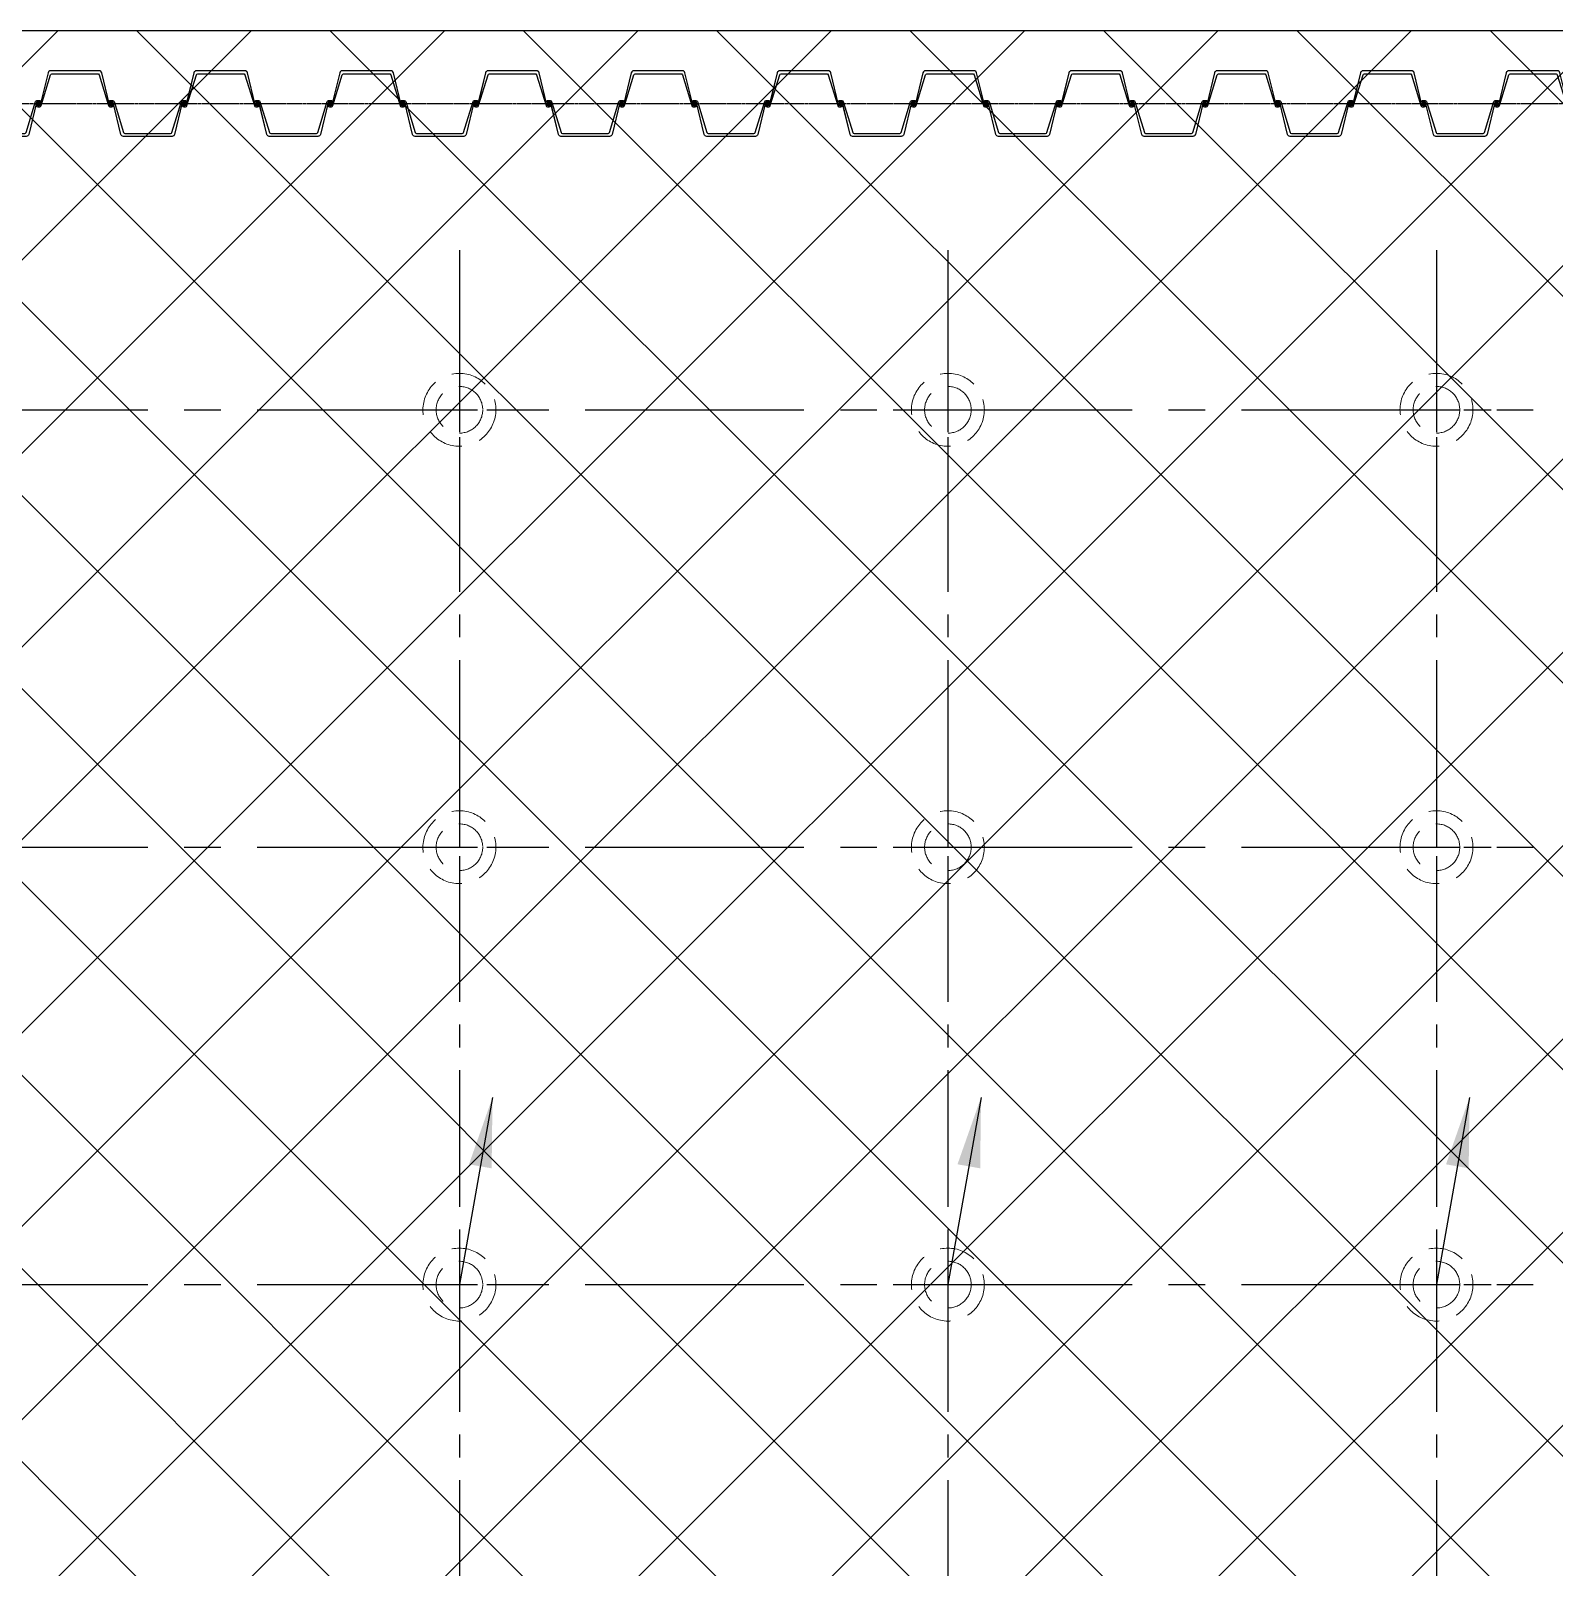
# Model space of a CAD drawing. Extents: x -64479 to 90650, y -38385 to 38270.
# Drawn here: x -49813 to -48768, y 10174 to 11228 of the extents above; entities that cross this region are included whole.
import ezdxf

# ---------------------------------------------------------------- set-up
doc = ezdxf.new("R2010")
doc.units = 0
doc.header["$MEASUREMENT"] = 0
doc.linetypes.add('CENTER2', pattern=[1.125, 0.75, -0.125, 0.125, -0.125])
doc.linetypes.add('HIDDEN', pattern=[0.375, 0.25, -0.125])
doc.layers.get('0').update_dxf_attribs({"linetype": 'CONTINUOUS'})
for name, color, linetype in [('BORDER', 2, 'CONTINUOUS'), ('CENTER', 9, 'CENTER2'), ('Cu', 230, 'CONTINUOUS'), ('Dam', 4, 'CONTINUOUS'), ('DIMENSION', 4, 'CONTINUOUS'), ('HATCH', 7, 'CONTINUOUS'), ('TEXT', 3, 'CONTINUOUS')]:
    doc.layers.add(name, color=color, linetype=linetype)
doc.layers.add('KHUAT', color=235, linetype='HIDDEN', lineweight=18)
doc.styles.add('DIM', font='romans.shx', dxfattribs={"width": 0.65})
doc.dimstyles.new('1-400', dxfattribs={"dimscale": 400, "dimtxt": 0.22, "dimasz": 0.12, "dimexe": 0.1, "dimexo": 0.1, "dimgap": 0.08, "dimtad": 1, "dimdec": 0, "dimzin": 0, "dimdsep": 46, "dimtxsty": 'DIM', "dimblk": 'ARCHTICK', "dimcen": 0.15, "dimdle": 0.1, "dimclrd": 4, "dimclre": 7, "dimclrt": 2, "dimaunit": 1, "dimadec": 0, "dimazin": 0, "dimtfac": 1, "dimtdec": 0, "dimtix": 1, "dimtmove": 1, "dimatfit": 3, "dimfxl": 1, "dimtolj": 1, "dimtzin": 0, "dimarcsym": 0})

# ---------------------------------------------------------------- blocks, each defined once
blk = doc.blocks.new('_ArchTick')
at = {"color": 0, "linetype": 'ByBlock', "const_width": 0.15}
blk.add_lwpolyline([(-0.5, -0.5), (0.5, 0.5)], dxfattribs=at)
blk = doc.blocks.new('CocD500_HH')
at = {"layer": 'CENTER', "ltscale": 50}
for p, q in [((0, 37.5), (0, -37.5)), ((-37.5, 0), (37.5, 0))]:
    blk.add_line(p, q, dxfattribs=at)
at = {"layer": 'KHUAT', "ltscale": 100}
for radius in [25, 16]:
    blk.add_circle((0, 0), radius, dxfattribs=at)
blk = doc.blocks.new('Cu SKSP-V SY390')
at = {"layer": 'CENTER'}
for p, q in [((-25, 20.3), (-25, 24.7)), ((25, 20.3), (25, 24.7))]:
    blk.add_line(p, q, dxfattribs=at)
at = {"layer": 'Cu'}
blk.add_lwpolyline([(-16.6, 2.7, 0.331206), (-15.7, 2), (15.7, 2, 0.331206), (16.6, 2.7), (23.1, 23.9, -0.331206), (24.1, 24.7), (25.3, 24.7, -0.223582), (26.5, 24.1, -0.452935), (26.1, 22.2), (25, 21.7, -0.518485), (24.2, 21.9, -0.300037), (24.7, 22.4), (25.7, 22.9, 0.427626), (25.8, 23.6, 0.215462), (25.3, 23.9), (24.5, 23.9, 0.331206), (23.7, 23.3), (18.4, 1.3, -0.331206), (16.7, 0), (-16.7, 0, -0.331206), (-18.4, 1.3), (-23.7, 23.3, 0.331206), (-24.5, 23.9), (-25.3, 23.9, 0.215462), (-25.8, 23.6, 0.427626), (-25.7, 22.9), (-24.7, 22.4, -0.300037), (-24.2, 21.9, -0.518485), (-25, 21.7), (-26.1, 22.2, -0.452935), (-26.5, 24.1, -0.223582), (-25.3, 24.7), (-24.1, 24.7, -0.331206), (-23.1, 23.9)], format="xyb", close=True, dxfattribs=at)
blk = doc.blocks.new('Cu SKSP-V Loai SY390')
at = {"layer": 'CENTER'}
for p, q in [((-25, 20.3), (-25, 24.7)), ((25, 20.3), (25, 24.7))]:
    blk.add_line(p, q, dxfattribs=at)
at = {"layer": 'Cu'}
blk.add_lwpolyline([(-16.6, 2.7, 0.331206), (-15.7, 2), (15.7, 2, 0.331206), (16.6, 2.7), (23.1, 23.9, -0.331206), (24.1, 24.7), (25.3, 24.7, -0.223582), (26.5, 24.1, -0.452935), (26.1, 22.2), (25, 21.7, -0.518485), (24.2, 21.9, -0.300037), (24.7, 22.4), (25.7, 22.9, 0.427626), (25.8, 23.6, 0.215462), (25.3, 23.9), (24.5, 23.9, 0.331206), (23.7, 23.3), (18.4, 1.3, -0.331206), (16.7, 0), (-16.7, 0, -0.331206), (-18.4, 1.3), (-23.7, 23.3, 0.331206), (-24.5, 23.9), (-25.3, 23.9, 0.215462), (-25.8, 23.6, 0.427626), (-25.7, 22.9), (-24.7, 22.4, -0.300037), (-24.2, 21.9, -0.518485), (-25, 21.7), (-26.1, 22.2, -0.452935), (-26.5, 24.1, -0.223582), (-25.3, 24.7), (-24.1, 24.7, -0.331206), (-23.1, 23.9)], format="xyb", close=True, dxfattribs=at)
at = {"layer": 'DIMENSION'}
blk.add_blockref('Cu SKSP-V SY390', (0, 0), dxfattribs=at)
blk = doc.blocks.new('*U12')
at = {"layer": 'DIMENSION', "xscale": -1, "rotation": 180}
for p in [(750, 45), (850, 45), (950, 45), (1050, 45), (1150, 45), (1250, 45), (1350, 45), (1450, 45), (1550, 45), (1650, 45), (1750, 45)]:
    blk.add_blockref('Cu SKSP-V Loai SY390', p, dxfattribs=at)
at = {"layer": 'DIMENSION'}
for p in [(700, 0), (800, 0), (900, 0), (1000, 0), (1100, 0), (1200, 0), (1300, 0), (1400, 0), (1500, 0), (1600, 0), (1700, 0)]:
    blk.add_blockref('Cu SKSP-V Loai SY390', p, dxfattribs=at)

msp = doc.modelspace()

# ---------------------------------------------------------------- hatches: boundary and pattern name
at = {"layer": 'Dam'}
h = msp.add_hatch(dxfattribs=at)
h.set_pattern_fill('ANSI37', color=8, scale=750, style=0)
h.set_pattern_definition([(45, (42841.45, -11350.51), (-66.29126, 66.29126), []), (135, (42841.45, -11350.51), (-66.29126, -66.29126), [])])
h.paths.add_polyline_path([(-46787.1, 10927.7), (-45582.3, 10927.7), (-45582.3, 11227.7), (-50569.1, 11227.7), (-50569.1, 8225.7), (-50267.1, 8225.7), (-50267.1, 9967.7), (-46787.1, 9967.7)])

# ---------------------------------------------------------------- linework, layer by layer
at = {"layer": 'BORDER'}
for p in [(-49069.1, 11227.7), (-46789.1, 11227.7)]:
    msp.add_line(p, (-50569.1, 11227.7), dxfattribs=at)
at = {"layer": 'CENTER', "ltscale": 2}
msp.add_line((-50557.8, 11177.7), (-46819.9, 11177.7), dxfattribs=at)
at = {"layer": 'CENTER', "ltscale": 125}
for p, q in [((-49519.1, 11077.3), (-49519.1, 9367.7)), ((-49184.1, 11077.3), (-49184.1, 9367.7)), ((-48849.1, 11077.3), (-48849.1, 9367.7))]:
    msp.add_line(p, q, dxfattribs=at)
at = {"layer": 'CENTER', "ltscale": 200}
for p, q in [((-50557.8, 10967.7), (-46872.8, 10967.7)), ((-50557.8, 10667.7), (-46833.8, 10667.7)), ((-50557.8, 10367.7), (-46833.8, 10367.7))]:
    msp.add_line(p, q, dxfattribs=at)
at = {"layer": 'DIMENSION'}
for points in [[(-49799.4, 11197.5, -0.331206), (-49798.5, 11198.2), (-49767.2, 11198.2, -0.331206), (-49766.2, 11197.5), (-49759.7, 11176.3, 0.331206), (-49758.8, 11175.5), (-49757.6, 11175.5, 0.223582), (-49756.4, 11176.1, 0.452935), (-49756.8, 11178), (-49757.8, 11178.5, 0.518485), (-49758.6, 11178.3, 0.300037), (-49758.2, 11177.8), (-49757.1, 11177.2, -0.427626), (-49757, 11176.6, -0.215462), (-49757.6, 11176.3), (-49758.3, 11176.3, -0.331206), (-49759.1, 11176.9), (-49764.4, 11198.9, 0.331206), (-49766.2, 11200.2), (-49799.5, 11200.2, 0.331206), (-49801.2, 11198.9), (-49806.6, 11176.9, -0.331206), (-49807.3, 11176.3), (-49808.1, 11176.3, -0.215462), (-49808.7, 11176.6, -0.427626), (-49808.5, 11177.2), (-49807.5, 11177.8, 0.300037), (-49807, 11178.3, 0.518485), (-49807.8, 11178.5), (-49808.9, 11178, 0.452935), (-49809.3, 11176.1, 0.223582), (-49808.1, 11175.5), (-49806.9, 11175.5, 0.331206), (-49805.9, 11176.3)], [(-49699.4, 11197.5, -0.331206), (-49698.5, 11198.2), (-49667.2, 11198.2, -0.331206), (-49666.2, 11197.5), (-49659.7, 11176.3, 0.331206), (-49658.8, 11175.5), (-49657.6, 11175.5, 0.223582), (-49656.4, 11176.1, 0.452935), (-49656.8, 11178), (-49657.8, 11178.5, 0.518485), (-49658.6, 11178.3, 0.300037), (-49658.2, 11177.8), (-49657.1, 11177.2, -0.427626), (-49657, 11176.6, -0.215462), (-49657.6, 11176.3), (-49658.3, 11176.3, -0.331206), (-49659.1, 11176.9), (-49664.4, 11198.9, 0.331206), (-49666.2, 11200.2), (-49699.5, 11200.2, 0.331206), (-49701.2, 11198.9), (-49706.6, 11176.9, -0.331206), (-49707.3, 11176.3), (-49708.1, 11176.3, -0.215462), (-49708.7, 11176.6, -0.427626), (-49708.5, 11177.2), (-49707.5, 11177.8, 0.300037), (-49707, 11178.3, 0.518485), (-49707.8, 11178.5), (-49708.9, 11178, 0.452935), (-49709.3, 11176.1, 0.223582), (-49708.1, 11175.5), (-49706.9, 11175.5, 0.331206), (-49705.9, 11176.3)], [(-49599.4, 11197.5, -0.331206), (-49598.5, 11198.2), (-49567.2, 11198.2, -0.331206), (-49566.2, 11197.5), (-49559.7, 11176.3, 0.331206), (-49558.8, 11175.5), (-49557.6, 11175.5, 0.223582), (-49556.4, 11176.1, 0.452935), (-49556.8, 11178), (-49557.8, 11178.5, 0.518485), (-49558.6, 11178.3, 0.300037), (-49558.2, 11177.8), (-49557.1, 11177.2, -0.427626), (-49557, 11176.6, -0.215462), (-49557.6, 11176.3), (-49558.3, 11176.3, -0.331206), (-49559.1, 11176.9), (-49564.4, 11198.9, 0.331206), (-49566.2, 11200.2), (-49599.5, 11200.2, 0.331206), (-49601.2, 11198.9), (-49606.6, 11176.9, -0.331206), (-49607.3, 11176.3), (-49608.1, 11176.3, -0.215462), (-49608.7, 11176.6, -0.427626), (-49608.5, 11177.2), (-49607.5, 11177.8, 0.300037), (-49607, 11178.3, 0.518485), (-49607.8, 11178.5), (-49608.9, 11178, 0.452935), (-49609.3, 11176.1, 0.223582), (-49608.1, 11175.5), (-49606.9, 11175.5, 0.331206), (-49605.9, 11176.3)], [(-49499.4, 11197.5, -0.331206), (-49498.5, 11198.2), (-49467.2, 11198.2, -0.331206), (-49466.2, 11197.5), (-49459.7, 11176.3, 0.331206), (-49458.8, 11175.5), (-49457.6, 11175.5, 0.223582), (-49456.4, 11176.1, 0.452935), (-49456.8, 11178), (-49457.8, 11178.5, 0.518485), (-49458.6, 11178.3, 0.300037), (-49458.2, 11177.8), (-49457.1, 11177.2, -0.427626), (-49457, 11176.6, -0.215462), (-49457.6, 11176.3), (-49458.3, 11176.3, -0.331206), (-49459.1, 11176.9), (-49464.4, 11198.9, 0.331206), (-49466.2, 11200.2), (-49499.5, 11200.2, 0.331206), (-49501.2, 11198.9), (-49506.6, 11176.9, -0.331206), (-49507.3, 11176.3), (-49508.1, 11176.3, -0.215462), (-49508.7, 11176.6, -0.427626), (-49508.5, 11177.2), (-49507.5, 11177.8, 0.300037), (-49507, 11178.3, 0.518485), (-49507.8, 11178.5), (-49508.9, 11178, 0.452935), (-49509.3, 11176.1, 0.223582), (-49508.1, 11175.5), (-49506.9, 11175.5, 0.331206), (-49505.9, 11176.3)], [(-49399.4, 11197.5, -0.331206), (-49398.5, 11198.2), (-49367.2, 11198.2, -0.331206), (-49366.2, 11197.5), (-49359.7, 11176.3, 0.331206), (-49358.8, 11175.5), (-49357.6, 11175.5, 0.223582), (-49356.4, 11176.1, 0.452935), (-49356.8, 11178), (-49357.8, 11178.5, 0.518485), (-49358.6, 11178.3, 0.300037), (-49358.2, 11177.8), (-49357.1, 11177.2, -0.427626), (-49357, 11176.6, -0.215462), (-49357.6, 11176.3), (-49358.3, 11176.3, -0.331206), (-49359.1, 11176.9), (-49364.4, 11198.9, 0.331206), (-49366.2, 11200.2), (-49399.5, 11200.2, 0.331206), (-49401.2, 11198.9), (-49406.6, 11176.9, -0.331206), (-49407.3, 11176.3), (-49408.1, 11176.3, -0.215462), (-49408.7, 11176.6, -0.427626), (-49408.5, 11177.2), (-49407.5, 11177.8, 0.300037), (-49407, 11178.3, 0.518485), (-49407.8, 11178.5), (-49408.9, 11178, 0.452935), (-49409.3, 11176.1, 0.223582), (-49408.1, 11175.5), (-49406.9, 11175.5, 0.331206), (-49405.9, 11176.3)], [(-49299.4, 11197.5, -0.331206), (-49298.5, 11198.2), (-49267.2, 11198.2, -0.331206), (-49266.2, 11197.5), (-49259.7, 11176.3, 0.331206), (-49258.8, 11175.5), (-49257.6, 11175.5, 0.223582), (-49256.4, 11176.1, 0.452935), (-49256.8, 11178), (-49257.8, 11178.5, 0.518485), (-49258.6, 11178.3, 0.300037), (-49258.2, 11177.8), (-49257.1, 11177.2, -0.427626), (-49257, 11176.6, -0.215462), (-49257.6, 11176.3), (-49258.3, 11176.3, -0.331206), (-49259.1, 11176.9), (-49264.4, 11198.9, 0.331206), (-49266.2, 11200.2), (-49299.5, 11200.2, 0.331206), (-49301.2, 11198.9), (-49306.6, 11176.9, -0.331206), (-49307.3, 11176.3), (-49308.1, 11176.3, -0.215462), (-49308.7, 11176.6, -0.427626), (-49308.5, 11177.2), (-49307.5, 11177.8, 0.300037), (-49307, 11178.3, 0.518485), (-49307.8, 11178.5), (-49308.9, 11178, 0.452935), (-49309.3, 11176.1, 0.223582), (-49308.1, 11175.5), (-49306.9, 11175.5, 0.331206), (-49305.9, 11176.3)], [(-49199.4, 11197.5, -0.331206), (-49198.5, 11198.2), (-49167.2, 11198.2, -0.331206), (-49166.2, 11197.5), (-49159.7, 11176.3, 0.331206), (-49158.8, 11175.5), (-49157.6, 11175.5, 0.223582), (-49156.4, 11176.1, 0.452935), (-49156.8, 11178), (-49157.8, 11178.5, 0.518485), (-49158.6, 11178.3, 0.300037), (-49158.2, 11177.8), (-49157.1, 11177.2, -0.427626), (-49157, 11176.6, -0.215462), (-49157.6, 11176.3), (-49158.3, 11176.3, -0.331206), (-49159.1, 11176.9), (-49164.4, 11198.9, 0.331206), (-49166.2, 11200.2), (-49199.5, 11200.2, 0.331206), (-49201.2, 11198.9), (-49206.6, 11176.9, -0.331206), (-49207.3, 11176.3), (-49208.1, 11176.3, -0.215462), (-49208.7, 11176.6, -0.427626), (-49208.5, 11177.2), (-49207.5, 11177.8, 0.300037), (-49207, 11178.3, 0.518485), (-49207.8, 11178.5), (-49208.9, 11178, 0.452935), (-49209.3, 11176.1, 0.223582), (-49208.1, 11175.5), (-49206.9, 11175.5, 0.331206), (-49205.9, 11176.3)], [(-49099.4, 11197.5, -0.331206), (-49098.5, 11198.2), (-49067.2, 11198.2, -0.331206), (-49066.2, 11197.5), (-49059.7, 11176.3, 0.331206), (-49058.8, 11175.5), (-49057.6, 11175.5, 0.223582), (-49056.4, 11176.1, 0.452935), (-49056.8, 11178), (-49057.8, 11178.5, 0.518485), (-49058.6, 11178.3, 0.300037), (-49058.2, 11177.8), (-49057.1, 11177.2, -0.427626), (-49057, 11176.6, -0.215462), (-49057.6, 11176.3), (-49058.3, 11176.3, -0.331206), (-49059.1, 11176.9), (-49064.4, 11198.9, 0.331206), (-49066.2, 11200.2), (-49099.5, 11200.2, 0.331206), (-49101.2, 11198.9), (-49106.6, 11176.9, -0.331206), (-49107.3, 11176.3), (-49108.1, 11176.3, -0.215462), (-49108.7, 11176.6, -0.427626), (-49108.5, 11177.2), (-49107.5, 11177.8, 0.300037), (-49107, 11178.3, 0.518485), (-49107.8, 11178.5), (-49108.9, 11178, 0.452935), (-49109.3, 11176.1, 0.223582), (-49108.1, 11175.5), (-49106.9, 11175.5, 0.331206), (-49105.9, 11176.3)], [(-48999.4, 11197.5, -0.331206), (-48998.5, 11198.2), (-48967.2, 11198.2, -0.331206), (-48966.2, 11197.5), (-48959.7, 11176.3, 0.331206), (-48958.8, 11175.5), (-48957.6, 11175.5, 0.223582), (-48956.4, 11176.1, 0.452935), (-48956.8, 11178), (-48957.8, 11178.5, 0.518485), (-48958.6, 11178.3, 0.300037), (-48958.2, 11177.8), (-48957.1, 11177.2, -0.427626), (-48957, 11176.6, -0.215462), (-48957.6, 11176.3), (-48958.3, 11176.3, -0.331206), (-48959.1, 11176.9), (-48964.4, 11198.9, 0.331206), (-48966.2, 11200.2), (-48999.5, 11200.2, 0.331206), (-49001.2, 11198.9), (-49006.6, 11176.9, -0.331206), (-49007.3, 11176.3), (-49008.1, 11176.3, -0.215462), (-49008.7, 11176.6, -0.427626), (-49008.5, 11177.2), (-49007.5, 11177.8, 0.300037), (-49007, 11178.3, 0.518485), (-49007.8, 11178.5), (-49008.9, 11178, 0.452935), (-49009.3, 11176.1, 0.223582), (-49008.1, 11175.5), (-49006.9, 11175.5, 0.331206), (-49005.9, 11176.3)], [(-48899.4, 11197.5, -0.331206), (-48898.5, 11198.2), (-48867.2, 11198.2, -0.331206), (-48866.2, 11197.5), (-48859.7, 11176.3, 0.331206), (-48858.8, 11175.5), (-48857.6, 11175.5, 0.223582), (-48856.4, 11176.1, 0.452935), (-48856.8, 11178), (-48857.8, 11178.5, 0.518485), (-48858.6, 11178.3, 0.300037), (-48858.2, 11177.8), (-48857.1, 11177.2, -0.427626), (-48857, 11176.6, -0.215462), (-48857.6, 11176.3), (-48858.3, 11176.3, -0.331206), (-48859.1, 11176.9), (-48864.4, 11198.9, 0.331206), (-48866.2, 11200.2), (-48899.5, 11200.2, 0.331206), (-48901.2, 11198.9), (-48906.6, 11176.9, -0.331206), (-48907.3, 11176.3), (-48908.1, 11176.3, -0.215462), (-48908.7, 11176.6, -0.427626), (-48908.5, 11177.2), (-48907.5, 11177.8, 0.300037), (-48907, 11178.3, 0.518485), (-48907.8, 11178.5), (-48908.9, 11178, 0.452935), (-48909.3, 11176.1, 0.223582), (-48908.1, 11175.5), (-48906.9, 11175.5, 0.331206), (-48905.9, 11176.3)], [(-49749.4, 11157.9, 0.331206), (-49748.5, 11157.2), (-49717.2, 11157.2, 0.331206), (-49716.2, 11157.9), (-49709.7, 11179.1, -0.331206), (-49708.8, 11179.8), (-49707.6, 11179.8, -0.223582), (-49706.4, 11179.3, -0.452935), (-49706.8, 11177.4), (-49707.8, 11176.9, -0.518485), (-49708.6, 11177.1, -0.300037), (-49708.2, 11177.6), (-49707.1, 11178.1, 0.427626), (-49707, 11178.8, 0.215462), (-49707.6, 11179), (-49708.3, 11179, 0.331206), (-49709.1, 11178.5), (-49714.4, 11156.5, -0.331206), (-49716.2, 11155.2), (-49749.5, 11155.2, -0.331206), (-49751.2, 11156.5), (-49756.6, 11178.5, 0.331206), (-49757.3, 11179), (-49758.1, 11179, 0.215462), (-49758.7, 11178.8, 0.427626), (-49758.5, 11178.1), (-49757.5, 11177.6, -0.300037), (-49757, 11177.1, -0.518485), (-49757.8, 11176.9), (-49758.9, 11177.4, -0.452935), (-49759.3, 11179.3, -0.223582), (-49758.1, 11179.8), (-49756.9, 11179.8, -0.331206), (-49755.9, 11179.1)], [(-49649.4, 11157.9, 0.331206), (-49648.5, 11157.2), (-49617.2, 11157.2, 0.331206), (-49616.2, 11157.9), (-49609.7, 11179.1, -0.331206), (-49608.8, 11179.8), (-49607.6, 11179.8, -0.223582), (-49606.4, 11179.3, -0.452935), (-49606.8, 11177.4), (-49607.8, 11176.9, -0.518485), (-49608.6, 11177.1, -0.300037), (-49608.2, 11177.6), (-49607.1, 11178.1, 0.427626), (-49607, 11178.8, 0.215462), (-49607.6, 11179), (-49608.3, 11179, 0.331206), (-49609.1, 11178.5), (-49614.4, 11156.5, -0.331206), (-49616.2, 11155.2), (-49649.5, 11155.2, -0.331206), (-49651.2, 11156.5), (-49656.6, 11178.5, 0.331206), (-49657.3, 11179), (-49658.1, 11179, 0.215462), (-49658.7, 11178.8, 0.427626), (-49658.5, 11178.1), (-49657.5, 11177.6, -0.300037), (-49657, 11177.1, -0.518485), (-49657.8, 11176.9), (-49658.9, 11177.4, -0.452935), (-49659.3, 11179.3, -0.223582), (-49658.1, 11179.8), (-49656.9, 11179.8, -0.331206), (-49655.9, 11179.1)], [(-49549.4, 11157.9, 0.331206), (-49548.5, 11157.2), (-49517.2, 11157.2, 0.331206), (-49516.2, 11157.9), (-49509.7, 11179.1, -0.331206), (-49508.8, 11179.8), (-49507.6, 11179.8, -0.223582), (-49506.4, 11179.3, -0.452935), (-49506.8, 11177.4), (-49507.8, 11176.9, -0.518485), (-49508.6, 11177.1, -0.300037), (-49508.2, 11177.6), (-49507.1, 11178.1, 0.427626), (-49507, 11178.8, 0.215462), (-49507.6, 11179), (-49508.3, 11179, 0.331206), (-49509.1, 11178.5), (-49514.4, 11156.5, -0.331206), (-49516.2, 11155.2), (-49549.5, 11155.2, -0.331206), (-49551.2, 11156.5), (-49556.6, 11178.5, 0.331206), (-49557.3, 11179), (-49558.1, 11179, 0.215462), (-49558.7, 11178.8, 0.427626), (-49558.5, 11178.1), (-49557.5, 11177.6, -0.300037), (-49557, 11177.1, -0.518485), (-49557.8, 11176.9), (-49558.9, 11177.4, -0.452935), (-49559.3, 11179.3, -0.223582), (-49558.1, 11179.8), (-49556.9, 11179.8, -0.331206), (-49555.9, 11179.1)], [(-49449.4, 11157.9, 0.331206), (-49448.5, 11157.2), (-49417.2, 11157.2, 0.331206), (-49416.2, 11157.9), (-49409.7, 11179.1, -0.331206), (-49408.8, 11179.8), (-49407.6, 11179.8, -0.223582), (-49406.4, 11179.3, -0.452935), (-49406.8, 11177.4), (-49407.8, 11176.9, -0.518485), (-49408.6, 11177.1, -0.300037), (-49408.2, 11177.6), (-49407.1, 11178.1, 0.427626), (-49407, 11178.8, 0.215462), (-49407.6, 11179), (-49408.3, 11179, 0.331206), (-49409.1, 11178.5), (-49414.4, 11156.5, -0.331206), (-49416.2, 11155.2), (-49449.5, 11155.2, -0.331206), (-49451.2, 11156.5), (-49456.6, 11178.5, 0.331206), (-49457.3, 11179), (-49458.1, 11179, 0.215462), (-49458.7, 11178.8, 0.427626), (-49458.5, 11178.1), (-49457.5, 11177.6, -0.300037), (-49457, 11177.1, -0.518485), (-49457.8, 11176.9), (-49458.9, 11177.4, -0.452935), (-49459.3, 11179.3, -0.223582), (-49458.1, 11179.8), (-49456.9, 11179.8, -0.331206), (-49455.9, 11179.1)], [(-49349.4, 11157.9, 0.331206), (-49348.5, 11157.2), (-49317.2, 11157.2, 0.331206), (-49316.2, 11157.9), (-49309.7, 11179.1, -0.331206), (-49308.8, 11179.8), (-49307.6, 11179.8, -0.223582), (-49306.4, 11179.3, -0.452935), (-49306.8, 11177.4), (-49307.8, 11176.9, -0.518485), (-49308.6, 11177.1, -0.300037), (-49308.2, 11177.6), (-49307.1, 11178.1, 0.427626), (-49307, 11178.8, 0.215462), (-49307.6, 11179), (-49308.3, 11179, 0.331206), (-49309.1, 11178.5), (-49314.4, 11156.5, -0.331206), (-49316.2, 11155.2), (-49349.5, 11155.2, -0.331206), (-49351.2, 11156.5), (-49356.6, 11178.5, 0.331206), (-49357.3, 11179), (-49358.1, 11179, 0.215462), (-49358.7, 11178.8, 0.427626), (-49358.5, 11178.1), (-49357.5, 11177.6, -0.300037), (-49357, 11177.1, -0.518485), (-49357.8, 11176.9), (-49358.9, 11177.4, -0.452935), (-49359.3, 11179.3, -0.223582), (-49358.1, 11179.8), (-49356.9, 11179.8, -0.331206), (-49355.9, 11179.1)], [(-49249.4, 11157.9, 0.331206), (-49248.5, 11157.2), (-49217.2, 11157.2, 0.331206), (-49216.2, 11157.9), (-49209.7, 11179.1, -0.331206), (-49208.8, 11179.8), (-49207.6, 11179.8, -0.223582), (-49206.4, 11179.3, -0.452935), (-49206.8, 11177.4), (-49207.8, 11176.9, -0.518485), (-49208.6, 11177.1, -0.300037), (-49208.2, 11177.6), (-49207.1, 11178.1, 0.427626), (-49207, 11178.8, 0.215462), (-49207.6, 11179), (-49208.3, 11179, 0.331206), (-49209.1, 11178.5), (-49214.4, 11156.5, -0.331206), (-49216.2, 11155.2), (-49249.5, 11155.2, -0.331206), (-49251.2, 11156.5), (-49256.6, 11178.5, 0.331206), (-49257.3, 11179), (-49258.1, 11179, 0.215462), (-49258.7, 11178.8, 0.427626), (-49258.5, 11178.1), (-49257.5, 11177.6, -0.300037), (-49257, 11177.1, -0.518485), (-49257.8, 11176.9), (-49258.9, 11177.4, -0.452935), (-49259.3, 11179.3, -0.223582), (-49258.1, 11179.8), (-49256.9, 11179.8, -0.331206), (-49255.9, 11179.1)], [(-49149.4, 11157.9, 0.331206), (-49148.5, 11157.2), (-49117.2, 11157.2, 0.331206), (-49116.2, 11157.9), (-49109.7, 11179.1, -0.331206), (-49108.8, 11179.8), (-49107.6, 11179.8, -0.223582), (-49106.4, 11179.3, -0.452935), (-49106.8, 11177.4), (-49107.8, 11176.9, -0.518485), (-49108.6, 11177.1, -0.300037), (-49108.2, 11177.6), (-49107.1, 11178.1, 0.427626), (-49107, 11178.8, 0.215462), (-49107.6, 11179), (-49108.3, 11179, 0.331206), (-49109.1, 11178.5), (-49114.4, 11156.5, -0.331206), (-49116.2, 11155.2), (-49149.5, 11155.2, -0.331206), (-49151.2, 11156.5), (-49156.6, 11178.5, 0.331206), (-49157.3, 11179), (-49158.1, 11179, 0.215462), (-49158.7, 11178.8, 0.427626), (-49158.5, 11178.1), (-49157.5, 11177.6, -0.300037), (-49157, 11177.1, -0.518485), (-49157.8, 11176.9), (-49158.9, 11177.4, -0.452935), (-49159.3, 11179.3, -0.223582), (-49158.1, 11179.8), (-49156.9, 11179.8, -0.331206), (-49155.9, 11179.1)], [(-49049.4, 11157.9, 0.331206), (-49048.5, 11157.2), (-49017.2, 11157.2, 0.331206), (-49016.2, 11157.9), (-49009.7, 11179.1, -0.331206), (-49008.8, 11179.8), (-49007.6, 11179.8, -0.223582), (-49006.4, 11179.3, -0.452935), (-49006.8, 11177.4), (-49007.8, 11176.9, -0.518485), (-49008.6, 11177.1, -0.300037), (-49008.2, 11177.6), (-49007.1, 11178.1, 0.427626), (-49007, 11178.8, 0.215462), (-49007.6, 11179), (-49008.3, 11179, 0.331206), (-49009.1, 11178.5), (-49014.4, 11156.5, -0.331206), (-49016.2, 11155.2), (-49049.5, 11155.2, -0.331206), (-49051.2, 11156.5), (-49056.6, 11178.5, 0.331206), (-49057.3, 11179), (-49058.1, 11179, 0.215462), (-49058.7, 11178.8, 0.427626), (-49058.5, 11178.1), (-49057.5, 11177.6, -0.300037), (-49057, 11177.1, -0.518485), (-49057.8, 11176.9), (-49058.9, 11177.4, -0.452935), (-49059.3, 11179.3, -0.223582), (-49058.1, 11179.8), (-49056.9, 11179.8, -0.331206), (-49055.9, 11179.1)], [(-48949.4, 11157.9, 0.331206), (-48948.5, 11157.2), (-48917.2, 11157.2, 0.331206), (-48916.2, 11157.9), (-48909.7, 11179.1, -0.331206), (-48908.8, 11179.8), (-48907.6, 11179.8, -0.223582), (-48906.4, 11179.3, -0.452935), (-48906.8, 11177.4), (-48907.8, 11176.9, -0.518485), (-48908.6, 11177.1, -0.300037), (-48908.2, 11177.6), (-48907.1, 11178.1, 0.427626), (-48907, 11178.8, 0.215462), (-48907.6, 11179), (-48908.3, 11179, 0.331206), (-48909.1, 11178.5), (-48914.4, 11156.5, -0.331206), (-48916.2, 11155.2), (-48949.5, 11155.2, -0.331206), (-48951.2, 11156.5), (-48956.6, 11178.5, 0.331206), (-48957.3, 11179), (-48958.1, 11179, 0.215462), (-48958.7, 11178.8, 0.427626), (-48958.5, 11178.1), (-48957.5, 11177.6, -0.300037), (-48957, 11177.1, -0.518485), (-48957.8, 11176.9), (-48958.9, 11177.4, -0.452935), (-48959.3, 11179.3, -0.223582), (-48958.1, 11179.8), (-48956.9, 11179.8, -0.331206), (-48955.9, 11179.1)], [(-48849.4, 11157.9, 0.331206), (-48848.5, 11157.2), (-48817.2, 11157.2, 0.331206), (-48816.2, 11157.9), (-48809.7, 11179.1, -0.331206), (-48808.8, 11179.8), (-48807.6, 11179.8, -0.223582), (-48806.4, 11179.3, -0.452935), (-48806.8, 11177.4), (-48807.8, 11176.9, -0.518485), (-48808.6, 11177.1, -0.300037), (-48808.2, 11177.6), (-48807.1, 11178.1, 0.427626), (-48807, 11178.8, 0.215462), (-48807.6, 11179), (-48808.3, 11179, 0.331206), (-48809.1, 11178.5), (-48814.4, 11156.5, -0.331206), (-48816.2, 11155.2), (-48849.5, 11155.2, -0.331206), (-48851.2, 11156.5), (-48856.6, 11178.5, 0.331206), (-48857.3, 11179), (-48858.1, 11179, 0.215462), (-48858.7, 11178.8, 0.427626), (-48858.5, 11178.1), (-48857.5, 11177.6, -0.300037), (-48857, 11177.1, -0.518485), (-48857.8, 11176.9), (-48858.9, 11177.4, -0.452935), (-48859.3, 11179.3, -0.223582), (-48858.1, 11179.8), (-48856.9, 11179.8, -0.331206), (-48855.9, 11179.1)]]:
    msp.add_lwpolyline(points, format="xyb", close=True, dxfattribs=at)
for points in [[(-48766.2, 11200.2), (-48799.5, 11200.2, 0.331206), (-48801.2, 11198.9), (-48806.6, 11176.9, -0.331206), (-48807.3, 11176.3), (-48808.1, 11176.3, -0.215462), (-48808.7, 11176.6, -0.427626), (-48808.5, 11177.2), (-48807.5, 11177.8, 0.300037), (-48807, 11178.3, 0.518485), (-48807.8, 11178.5), (-48808.9, 11178, 0.452935), (-48809.3, 11176.1, 0.223582), (-48808.1, 11175.5), (-48806.9, 11175.5, 0.331206), (-48805.9, 11176.3), (-48799.4, 11197.5, -0.331206), (-48798.5, 11198.2), (-48767.2, 11198.2, -0.331206)], [(-49816.2, 11157.9), (-49809.7, 11179.1, -0.331206), (-49808.8, 11179.8), (-49807.6, 11179.8, -0.223582), (-49806.4, 11179.3, -0.452935), (-49806.8, 11177.4), (-49807.8, 11176.9, -0.518485), (-49808.6, 11177.1, -0.300037), (-49808.2, 11177.6), (-49807.1, 11178.1, 0.427626), (-49807, 11178.8, 0.215462), (-49807.6, 11179), (-49808.3, 11179, 0.331206), (-49809.1, 11178.5), (-49814.4, 11156.5, -0.331206)]]:
    msp.add_lwpolyline(points, format="xyb", dxfattribs=at)

# ---------------------------------------------------------------- block references
msp.add_blockref('*U12', (-50532.8, 11155.2), dxfattribs=at)
at = {"layer": 'HATCH'}
for p in [(-49519.1, 10967.7), (-49184.1, 10967.7), (-48849.1, 10967.7), (-49519.1, 10667.7), (-49184.1, 10667.7), (-48849.1, 10667.7), (-49519.1, 10367.7), (-49184.1, 10367.7), (-48849.1, 10367.7)]:
    msp.add_blockref('CocD500_HH', p, dxfattribs=at)

# ---------------------------------------------------------------- leaders
at = {"layer": 'TEXT'}
for points in [[(-49496.4, 10496.1), (-49519.1, 10367.7)], [(-49161.4, 10496.1), (-49184.1, 10367.7)], [(-48826.4, 10496.1), (-48849.1, 10367.7)]]:
    msp.add_leader(points, dimstyle='1-400', override={"dimgap": 0.08, "dimtad": 0}, dxfattribs=at)

doc.saveas('drawing.dxf')
